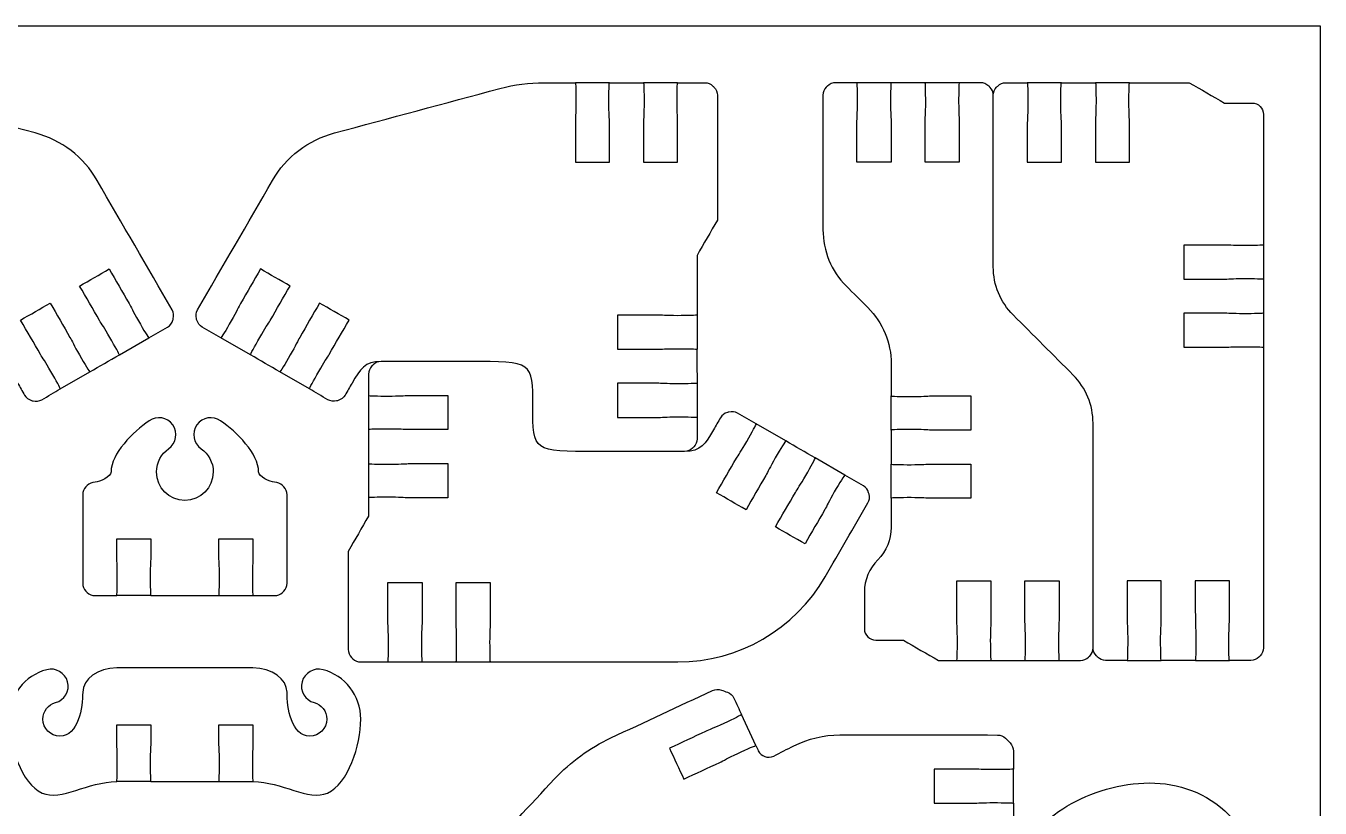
# Model space of a CAD drawing. Extents: x 0 to 410, y 0 to 300.
# Drawn here: x 86 to 200, y 231.5 to 300.4 of the extents above; entities that cross this region are included whole.
import ezdxf

# ---------------------------------------------------------------- set-up
doc = ezdxf.new("R2010")
doc.units = 0
doc.header["$MEASUREMENT"] = 0
doc.layers.add('DEFAULT', color=18, linetype='CONTINUOUS')

msp = doc.modelspace()

# ---------------------------------------------------------------- linework, layer by layer
at = {"layer": 'DEFAULT', "color": 18}
msp.add_lwpolyline([(200, 0.35), (0, 0.35), (0, 300.35), (200, 300.35)], close=True, dxfattribs=at)
at = {"layer": 'DEFAULT', "color": 1}
for points in [[(137.4, 295.35), (134.4, 295.35)], [(143.4, 295.35), (140.4, 295.35)], [(162.21, 295.35), (159.21, 295.35)], [(168.21, 295.35), (165.21, 295.35)], [(177.21, 295.35), (174.21, 295.35)], [(183.21, 295.35), (180.21, 295.35)], [(195, 281.06), (195, 278.06)], [(145.12, 274.89), (145.12, 271.89)], [(195, 275.06), (195, 272.06)], [(94.23, 271.39), (96.83, 272.89)], [(105.77, 271.39), (103.17, 272.89)], [(89.03, 268.39), (91.63, 269.89)], [(110.97, 268.39), (108.37, 269.89)], [(145.12, 268.88), (145.12, 265.88)], [(116.18, 267.81), (116.18, 264.81)], [(162.22, 264.77), (162.22, 267.77)], [(152.93, 263.81), (150.33, 265.31)], [(158.13, 260.81), (155.53, 262.31)], [(116.18, 261.81), (116.18, 258.81)], [(162.22, 258.77), (162.22, 261.77)], [(97, 250.19), (94, 250.19)], [(103, 250.19), (106, 250.19)], [(117.89, 244.35), (120.89, 244.35)], [(123.9, 244.35), (126.9, 244.35)], [(168, 244.48), (171, 244.48)], [(174, 244.48), (177, 244.48)], [(183, 244.48), (186, 244.48)], [(189.01, 244.48), (192.01, 244.48)], [(150.3, 236.99), (149.04, 239.72)], [(173, 231.92), (173, 234.92)], [(97, 233.82), (94, 233.82)], [(103, 233.82), (106, 233.82)]]:
    msp.add_lwpolyline(points, dxfattribs=at)
for points, knots in [([(82.71, 270.81), (84.14, 270.81), (84.56, 270.13), (85.27, 268.9), (85.48, 268.55), (85.68, 268.19), (85.88, 267.84), (86.02, 267.61), (86.23, 267.45), (86.49, 267.38), (86.54, 267.36), (86.59, 267.35), (86.63, 267.34), (86.89, 267.27), (87.17, 267.31), (87.4, 267.44), (87.94, 267.76), (88.49, 268.07), (89.03, 268.39), (89.04, 268.43), (88.68, 269.11), (88.2, 269.93), (87.72, 270.77), (87.45, 271.13), (87.29, 271.42), (86.7, 272.43), (86.12, 273.44), (85.53, 274.45), (86.4, 274.95), (87.27, 275.45), (88.14, 275.95), (88.72, 274.94), (89.3, 273.93), (89.88, 272.92), (90.05, 272.63), (90.23, 272.22), (90.72, 271.38), (91.19, 270.55), (91.6, 269.89), (91.63, 269.89), (92.5, 270.39), (93.37, 270.89), (94.23, 271.39), (94.24, 271.43), (93.87, 272.11), (93.4, 272.92), (92.92, 273.76), (92.65, 274.13), (92.48, 274.42), (91.9, 275.43), (91.32, 276.44), (90.73, 277.45), (91.6, 277.95), (92.47, 278.45), (93.33, 278.95), (93.92, 277.94), (94.5, 276.93), (95.09, 275.92), (95.25, 275.63), (95.43, 275.21), (95.91, 274.38), (96.39, 273.55), (96.79, 272.9), (96.83, 272.89), (97.38, 273.2), (97.93, 273.52), (98.48, 273.84), (98.7, 273.97), (98.87, 274.19), (98.94, 274.44), (98.95, 274.49), (98.97, 274.54), (98.98, 274.58), (99.05, 274.84), (99.01, 275.11), (98.88, 275.34), (96.68, 279.14), (94.48, 282.94), (92.29, 286.74), (91.09, 288.81), (89.13, 290.31), (86.83, 290.93), (81.96, 292.23), (77.1, 293.54), (72.24, 294.84), (70.97, 295.18), (69.67, 295.35), (68.36, 295.35), (67.44, 295.35), (66.52, 295.35), (65.6, 295.35), (65.57, 295.35), (65.55, 294.57), (65.55, 293.6), (65.55, 292.63), (65.6, 292.19), (65.6, 291.85), (65.6, 290.69), (65.6, 289.52), (65.6, 288.36), (64.6, 288.36), (63.6, 288.36), (62.6, 288.36), (62.6, 289.52), (62.6, 290.69), (62.6, 291.85), (62.6, 292.19), (62.65, 292.64), (62.65, 293.6), (62.65, 294.56), (62.63, 295.34), (62.6, 295.35), (61.6, 295.35), (60.6, 295.35), (59.6, 295.35), (59.57, 295.35), (59.55, 294.57), (59.55, 293.6), (59.55, 292.64), (59.6, 292.19), (59.6, 291.85), (59.6, 290.69), (59.6, 289.52), (59.6, 288.36), (58.6, 288.36), (57.6, 288.36), (56.6, 288.36), (56.6, 289.52), (56.6, 290.69), (56.6, 291.85), (56.6, 292.19), (56.64, 292.64), (56.64, 293.6), (56.64, 294.57), (56.63, 295.35), (56.6, 295.35), (55.8, 295.35), (55, 295.35), (54.2, 295.35), (53.93, 295.35), (53.68, 295.25), (53.49, 295.06), (53.46, 295.03), (53.42, 294.99), (53.38, 294.96), (53.2, 294.77), (53.09, 294.51), (53.09, 294.25), (53.09, 290.58), (53.09, 286.92), (53.09, 283.25), (53.69, 282.22), (54.29, 281.18), (54.88, 280.15), (54.88, 278.39), (54.88, 276.64), (54.88, 274.89), (54.88, 274.86), (55.67, 274.84), (56.63, 274.84), (57.6, 274.84), (58.05, 274.89), (58.39, 274.89), (59.55, 274.89), (60.72, 274.89), (61.89, 274.89), (61.89, 273.89), (61.88, 272.88), (61.88, 271.88), (60.72, 271.88), (59.55, 271.88), (58.38, 271.88), (58.05, 271.89), (57.6, 271.93), (56.63, 271.93), (55.67, 271.93), (54.89, 271.92), (54.89, 271.88), (54.89, 270.88), (54.89, 269.89), (54.88, 268.89), (54.88, 268.86), (55.67, 268.84), (56.64, 268.84), (57.6, 268.84), (58.05, 268.89), (58.38, 268.89), (59.55, 268.89), (60.72, 268.89), (61.88, 268.89), (61.88, 267.88), (61.88, 266.88), (61.88, 265.88), (60.72, 265.88), (59.55, 265.88), (58.38, 265.88), (58.05, 265.88), (57.6, 265.93), (56.64, 265.93), (55.67, 265.93), (54.89, 265.91), (54.88, 265.88), (54.88, 265.25), (54.88, 264.62), (54.88, 263.99), (54.88, 263.73), (54.99, 263.47), (55.18, 263.28), (55.21, 263.25), (55.25, 263.21), (55.28, 263.18), (55.47, 262.99), (55.72, 262.88), (55.99, 262.88), (58.57, 262.88), (61.15, 262.88), (63.73, 262.88)], [0, 0, 0, 0, 1, 1, 1, 4.455648, 4.455648, 4.455648, 5.455648, 5.455648, 5.455648, 5.880148, 5.880148, 5.880148, 6.880148, 6.880148, 6.880148, 12.243878, 12.243878, 12.243878, 13.243878, 13.243878, 13.243878, 14.243878, 14.243878, 14.243878, 24.167175, 24.167175, 24.167175, 32.683448, 32.683448, 32.683448, 42.596743, 42.596743, 42.596743, 43.596743, 43.596743, 43.596743, 44.596743, 44.596743, 44.596743, 53.104351, 53.104351, 53.104351, 54.104351, 54.104351, 54.104351, 55.104351, 55.104351, 55.104351, 65.031804, 65.031804, 65.031804, 73.535288, 73.535288, 73.535288, 83.450796, 83.450796, 83.450796, 84.450796, 84.450796, 84.450796, 85.450796, 85.450796, 85.450796, 90.831379, 90.831379, 90.831379, 91.831379, 91.831379, 91.831379, 92.24886, 92.24886, 92.24886, 93.24886, 93.24886, 93.24886, 130.574882, 130.574882, 130.574882, 131.574882, 131.574882, 131.574882, 174.379508, 174.379508, 174.379508, 175.379508, 175.379508, 175.379508, 183.191508, 183.191508, 183.191508, 184.191508, 184.191508, 184.191508, 185.191508, 185.191508, 185.191508, 195.102513, 195.102513, 195.102513, 203.612513, 203.612513, 203.612513, 213.533513, 213.533513, 213.533513, 214.533513, 214.533513, 214.533513, 215.533513, 215.533513, 215.533513, 224.043513, 224.043513, 224.043513, 225.043513, 225.043513, 225.043513, 226.043513, 226.043513, 226.043513, 235.964518, 235.964518, 235.964518, 244.484518, 244.484518, 244.484518, 254.405518, 254.405518, 254.405518, 255.405518, 255.405518, 255.405518, 256.405518, 256.405518, 256.405518, 263.201518, 263.201518, 263.201518, 264.201518, 264.201518, 264.201518, 264.624368, 264.624368, 264.624368, 265.624368, 265.624368, 265.624368, 296.800368, 296.800368, 296.800368, 306.961391, 306.961391, 306.961391, 321.871391, 321.871391, 321.871391, 322.871391, 322.871391, 322.871391, 323.871391, 323.871391, 323.871391, 333.791391, 333.791391, 333.791391, 342.300397, 342.300397, 342.300397, 352.220397, 352.220397, 352.220397, 353.220397, 353.220397, 353.220397, 354.220397, 354.220397, 354.220397, 362.720403, 362.720403, 362.720403, 363.720403, 363.720403, 363.720403, 364.720403, 364.720403, 364.720403, 374.640403, 374.640403, 374.640403, 383.151403, 383.151403, 383.151403, 393.071403, 393.071403, 393.071403, 394.071403, 394.071403, 394.071403, 395.071403, 395.071403, 395.071403, 400.436403, 400.436403, 400.436403, 401.436403, 401.436403, 401.436403, 401.859253, 401.859253, 401.859253, 402.859253, 402.859253, 402.859253, 424.808253, 424.808253, 424.808253, 424.808253]), ([(117.29, 270.81), (115.86, 270.81), (115.44, 270.13), (114.73, 268.9), (114.52, 268.55), (114.32, 268.19), (114.12, 267.84), (113.98, 267.61), (113.77, 267.45), (113.51, 267.38), (113.46, 267.36), (113.41, 267.35), (113.36, 267.34), (113.11, 267.27), (112.83, 267.31), (112.6, 267.44), (112.06, 267.76), (111.51, 268.07), (110.97, 268.39), (110.96, 268.43), (111.32, 269.11), (111.8, 269.93), (112.28, 270.77), (112.55, 271.13), (112.71, 271.42), (113.3, 272.43), (113.88, 273.44), (114.47, 274.45), (113.6, 274.95), (112.73, 275.45), (111.86, 275.95), (111.28, 274.94), (110.7, 273.93), (110.12, 272.92), (109.95, 272.63), (109.77, 272.22), (109.28, 271.38), (108.81, 270.55), (108.4, 269.89), (108.37, 269.89), (107.5, 270.39), (106.63, 270.89), (105.77, 271.39), (105.76, 271.43), (106.13, 272.11), (106.6, 272.92), (107.08, 273.76), (107.35, 274.13), (107.52, 274.42), (108.1, 275.43), (108.68, 276.44), (109.27, 277.45), (108.4, 277.95), (107.53, 278.45), (106.67, 278.95), (106.08, 277.94), (105.5, 276.93), (104.91, 275.92), (104.75, 275.63), (104.57, 275.21), (104.09, 274.38), (103.61, 273.55), (103.21, 272.9), (103.17, 272.89), (102.62, 273.2), (102.07, 273.52), (101.52, 273.84), (101.3, 273.97), (101.13, 274.19), (101.06, 274.44), (101.05, 274.49), (101.03, 274.54), (101.02, 274.58), (100.95, 274.84), (100.99, 275.11), (101.12, 275.34), (103.32, 279.14), (105.52, 282.94), (107.71, 286.74), (108.91, 288.81), (110.87, 290.31), (113.17, 290.93), (118.04, 292.23), (122.9, 293.54), (127.76, 294.84), (129.03, 295.18), (130.33, 295.35), (131.64, 295.35), (132.56, 295.35), (133.48, 295.35), (134.4, 295.35), (134.43, 295.35), (134.45, 294.57), (134.45, 293.6), (134.45, 292.63), (134.4, 292.19), (134.4, 291.85), (134.4, 290.69), (134.4, 289.52), (134.4, 288.36), (135.4, 288.36), (136.4, 288.36), (137.4, 288.36), (137.4, 289.52), (137.4, 290.69), (137.4, 291.85), (137.4, 292.19), (137.35, 292.64), (137.35, 293.6), (137.35, 294.56), (137.37, 295.34), (137.4, 295.35), (138.4, 295.35), (139.4, 295.35), (140.4, 295.35), (140.43, 295.35), (140.45, 294.57), (140.45, 293.6), (140.45, 292.64), (140.4, 292.19), (140.4, 291.85), (140.4, 290.69), (140.4, 289.52), (140.4, 288.36), (141.4, 288.36), (142.4, 288.36), (143.41, 288.36), (143.41, 289.52), (143.41, 290.69), (143.41, 291.85), (143.4, 292.19), (143.36, 292.64), (143.36, 293.6), (143.36, 294.57), (143.37, 295.35), (143.41, 295.35), (144.2, 295.35), (145, 295.35), (145.8, 295.35), (146.07, 295.35), (146.32, 295.25), (146.51, 295.06), (146.54, 295.03), (146.58, 294.99), (146.61, 294.96), (146.8, 294.77), (146.91, 294.51), (146.91, 294.25), (146.91, 290.58), (146.91, 286.92), (146.91, 283.25), (146.31, 282.22), (145.71, 281.18), (145.12, 280.15), (145.12, 278.39), (145.12, 276.64), (145.12, 274.89), (145.12, 274.86), (144.33, 274.84), (143.37, 274.84), (142.4, 274.84), (141.95, 274.89), (141.61, 274.89), (140.45, 274.89), (139.28, 274.89), (138.11, 274.89), (138.11, 273.89), (138.12, 272.88), (138.12, 271.88), (139.28, 271.88), (140.45, 271.88), (141.62, 271.88), (141.95, 271.89), (142.4, 271.93), (143.37, 271.93), (144.33, 271.93), (145.11, 271.92), (145.11, 271.88), (145.11, 270.88), (145.11, 269.89), (145.12, 268.89), (145.12, 268.86), (144.33, 268.84), (143.36, 268.84), (142.4, 268.84), (141.95, 268.89), (141.62, 268.89), (140.45, 268.89), (139.28, 268.89), (138.12, 268.89), (138.12, 267.88), (138.12, 266.88), (138.12, 265.88), (139.28, 265.88), (140.45, 265.88), (141.62, 265.88), (141.95, 265.88), (142.4, 265.93), (143.36, 265.93), (144.33, 265.93), (145.11, 265.91), (145.12, 265.88), (145.12, 265.25), (145.12, 264.62), (145.12, 263.99), (145.12, 263.73), (145.01, 263.47), (144.82, 263.28), (144.79, 263.25), (144.75, 263.21), (144.72, 263.18), (144.53, 262.99), (144.28, 262.88), (144.01, 262.88), (141.43, 262.88), (138.85, 262.88), (136.27, 262.88)], [0, 0, 0, 0, 1, 1, 1, 4.455648, 4.455648, 4.455648, 5.455648, 5.455648, 5.455648, 5.880148, 5.880148, 5.880148, 6.880148, 6.880148, 6.880148, 12.243878, 12.243878, 12.243878, 13.243878, 13.243878, 13.243878, 14.243878, 14.243878, 14.243878, 24.166674, 24.166674, 24.166674, 32.682947, 32.682947, 32.682947, 42.596242, 42.596242, 42.596242, 43.596242, 43.596242, 43.596242, 44.596242, 44.596242, 44.596242, 53.10385, 53.10385, 53.10385, 54.10385, 54.10385, 54.10385, 55.10385, 55.10385, 55.10385, 65.031303, 65.031303, 65.031303, 73.534787, 73.534787, 73.534787, 83.450296, 83.450296, 83.450296, 84.450296, 84.450296, 84.450296, 85.450296, 85.450296, 85.450296, 90.830879, 90.830879, 90.830879, 91.830879, 91.830879, 91.830879, 92.248359, 92.248359, 92.248359, 93.248359, 93.248359, 93.248359, 130.574381, 130.574381, 130.574381, 131.574381, 131.574381, 131.574381, 174.379007, 174.379007, 174.379007, 175.379007, 175.379007, 175.379007, 183.191007, 183.191007, 183.191007, 184.191007, 184.191007, 184.191007, 185.191007, 185.191007, 185.191007, 195.102013, 195.102013, 195.102013, 203.612013, 203.612013, 203.612013, 213.533013, 213.533013, 213.533013, 214.533013, 214.533013, 214.533013, 215.533013, 215.533013, 215.533013, 224.043013, 224.043013, 224.043013, 225.043013, 225.043013, 225.043013, 226.043013, 226.043013, 226.043013, 235.964018, 235.964018, 235.964018, 244.484018, 244.484018, 244.484018, 254.405018, 254.405018, 254.405018, 255.405018, 255.405018, 255.405018, 256.405018, 256.405018, 256.405018, 263.200018, 263.200018, 263.200018, 264.200018, 264.200018, 264.200018, 264.622868, 264.622868, 264.622868, 265.622868, 265.622868, 265.622868, 296.798868, 296.798868, 296.798868, 306.960391, 306.960391, 306.960391, 321.870391, 321.870391, 321.870391, 322.870391, 322.870391, 322.870391, 323.870391, 323.870391, 323.870391, 333.789391, 333.789391, 333.789391, 342.298396, 342.298396, 342.298396, 352.219396, 352.219396, 352.219396, 353.219396, 353.219396, 353.219396, 354.219396, 354.219396, 354.219396, 362.719402, 362.719402, 362.719402, 363.719402, 363.719402, 363.719402, 364.719402, 364.719402, 364.719402, 374.640402, 374.640402, 374.640402, 383.151402, 383.151402, 383.151402, 393.072402, 393.072402, 393.072402, 394.072402, 394.072402, 394.072402, 395.072402, 395.072402, 395.072402, 400.437402, 400.437402, 400.437402, 401.437402, 401.437402, 401.437402, 401.860252, 401.860252, 401.860252, 402.860252, 402.860252, 402.860252, 424.809252, 424.809252, 424.809252, 424.809252]), ([(161.04, 253.35), (161.8, 254.1), (162.22, 255.13), (162.22, 256.2), (162.22, 257.05), (162.22, 257.91), (162.22, 258.77), (162.22, 258.8), (163.01, 258.81), (163.97, 258.82), (164.94, 258.81), (165.38, 258.77), (165.72, 258.77), (166.89, 258.77), (168.05, 258.77), (169.22, 258.77), (169.22, 259.77), (169.22, 260.77), (169.22, 261.77), (168.05, 261.77), (166.89, 261.77), (165.72, 261.77), (165.39, 261.77), (164.94, 261.72), (163.97, 261.72), (163.01, 261.72), (162.23, 261.74), (162.22, 261.77), (162.22, 262.77), (162.22, 263.77), (162.22, 264.77), (162.22, 264.8), (163, 264.82), (163.97, 264.82), (164.94, 264.82), (165.39, 264.77), (165.72, 264.77), (166.89, 264.77), (168.06, 264.77), (169.22, 264.77), (169.22, 265.77), (169.22, 266.77), (169.22, 267.77), (168.05, 267.77), (166.89, 267.77), (165.72, 267.77), (165.38, 267.77), (164.94, 267.72), (163.97, 267.72), (163.01, 267.72), (162.22, 267.74), (162.22, 267.77), (162.22, 268.72), (162.22, 269.66), (162.22, 270.6), (162.22, 272.46), (161.48, 274.24), (160.17, 275.55), (159.53, 276.19), (158.89, 276.82), (158.26, 277.46), (156.94, 278.77), (156.21, 280.55), (156.21, 282.41), (156.21, 286.36), (156.21, 290.31), (156.21, 294.26), (156.21, 294.52), (156.31, 294.77), (156.5, 294.95), (156.53, 294.99), (156.57, 295.02), (156.6, 295.05), (156.8, 295.24), (157.06, 295.35), (157.34, 295.35), (157.96, 295.35), (158.58, 295.35), (159.2, 295.35), (159.23, 295.35), (159.25, 294.57), (159.25, 293.6), (159.25, 292.63), (159.2, 292.19), (159.2, 291.85), (159.2, 290.69), (159.2, 289.52), (159.2, 288.36), (160.21, 288.35), (161.21, 288.35), (162.21, 288.35), (162.21, 289.52), (162.21, 290.68), (162.21, 291.85), (162.21, 292.19), (162.16, 292.63), (162.16, 293.6), (162.16, 294.56), (162.18, 295.34), (162.21, 295.35), (163.21, 295.35), (164.21, 295.35), (165.21, 295.35), (165.23, 295.35), (165.26, 294.57), (165.26, 293.6), (165.26, 292.63), (165.2, 292.19), (165.21, 291.85), (165.21, 290.68), (165.21, 289.52), (165.21, 288.35), (166.21, 288.35), (167.21, 288.35), (168.21, 288.36), (168.21, 289.52), (168.21, 290.69), (168.21, 291.85), (168.21, 292.19), (168.16, 292.63), (168.16, 293.6), (168.16, 294.56), (168.18, 295.34), (168.21, 295.35), (168.83, 295.35), (169.45, 295.35), (170.08, 295.35), (170.35, 295.35), (170.61, 295.24), (170.81, 295.05), (170.85, 295.02), (170.88, 294.99), (170.92, 294.95), (171.11, 294.76), (171.21, 294.51), (171.21, 294.24), (171.21, 289.21), (171.21, 284.17), (171.21, 279.14), (171.21, 277.55), (171.84, 276.02), (172.97, 274.9), (174.73, 273.14), (176.49, 271.37), (178.25, 269.61), (179.37, 268.49), (180, 266.96), (180, 265.37), (180, 258.77), (180, 252.18), (180, 245.58), (180, 245.31), (179.9, 245.06), (179.71, 244.87), (179.68, 244.84), (179.64, 244.8), (179.61, 244.77), (179.42, 244.58), (179.16, 244.48), (178.9, 244.48), (178.27, 244.48), (177.64, 244.48), (177, 244.48), (176.98, 244.48), (176.96, 245.26), (176.96, 246.23), (176.96, 247.2), (177, 247.64), (177, 247.98), (177, 249.15), (177, 250.31), (177, 251.48), (176, 251.48), (175, 251.48), (174, 251.48), (174, 250.31), (174, 249.14), (174, 247.98), (174, 247.64), (174.05, 247.19), (174.05, 246.23), (174.05, 245.27), (174.03, 244.49), (174, 244.48), (173, 244.48), (172, 244.48), (171, 244.48), (170.98, 244.48), (170.95, 245.26), (170.95, 246.23), (170.95, 247.2), (171, 247.64), (171, 247.98), (171, 249.14), (171, 250.31), (171, 251.48), (170, 251.48), (169, 251.48), (168, 251.48), (168, 250.31), (168, 249.15), (168, 247.98), (168, 247.64), (168.05, 247.2), (168.05, 246.23), (168.05, 245.26), (168.03, 244.49), (168, 244.48), (167.46, 244.48), (166.93, 244.48), (166.39, 244.48), (165.36, 245.07), (164.32, 245.67), (163.29, 246.27), (162.48, 246.27), (161.67, 246.27), (160.86, 246.27), (160.31, 246.27), (159.86, 246.72), (159.86, 247.27), (159.86, 248.35), (159.86, 249.42), (159.86, 250.5), (159.86, 251.57), (160.29, 252.59), (161.04, 253.35)], [1, 1, 1, 1, 2, 2, 2, 9.286, 9.286, 9.286, 10.286, 10.286, 10.286, 11.286, 11.286, 11.286, 21.206, 21.206, 21.206, 29.716006, 29.716006, 29.716006, 39.646006, 39.646006, 39.646006, 40.646006, 40.646006, 40.646006, 41.646006, 41.646006, 41.646006, 50.156006, 50.156006, 50.156006, 51.156006, 51.156006, 51.156006, 52.156006, 52.156006, 52.156006, 62.076011, 62.076011, 62.076011, 70.586017, 70.586017, 70.586017, 80.506017, 80.506017, 80.506017, 81.506017, 81.506017, 81.506017, 82.506017, 82.506017, 82.506017, 90.517017, 90.517017, 90.517017, 91.517017, 91.517017, 91.517017, 99.176397, 99.176397, 99.176397, 100.176397, 100.176397, 100.176397, 133.771397, 133.771397, 133.771397, 134.771397, 134.771397, 134.771397, 135.18865, 135.18865, 135.18865, 136.18865, 136.18865, 136.18865, 141.48165, 141.48165, 141.48165, 142.48165, 142.48165, 142.48165, 143.48165, 143.48165, 143.48165, 153.39165, 153.39165, 153.39165, 161.911656, 161.911656, 161.911656, 171.831661, 171.831661, 171.831661, 172.831661, 172.831661, 172.831661, 173.831661, 173.831661, 173.831661, 182.341667, 182.341667, 182.341667, 183.341667, 183.341667, 183.341667, 184.341667, 184.341667, 184.341667, 194.261667, 194.261667, 194.261667, 202.771673, 202.771673, 202.771673, 212.681673, 212.681673, 212.681673, 213.681673, 213.681673, 213.681673, 214.681673, 214.681673, 214.681673, 219.974673, 219.974673, 219.974673, 220.974673, 220.974673, 220.974673, 221.391926, 221.391926, 221.391926, 222.391926, 222.391926, 222.391926, 265.201926, 265.201926, 265.201926, 266.201926, 266.201926, 266.201926, 287.379775, 287.379775, 287.379775, 288.379775, 288.379775, 288.379775, 344.485775, 344.485775, 344.485775, 345.485775, 345.485775, 345.485775, 345.895897, 345.895897, 345.895897, 346.895897, 346.895897, 346.895897, 352.265906, 352.265906, 352.265906, 353.265906, 353.265906, 353.265906, 354.265906, 354.265906, 354.265906, 364.185906, 364.185906, 364.185906, 372.695906, 372.695906, 372.695906, 382.625906, 382.625906, 382.625906, 383.625906, 383.625906, 383.625906, 384.625906, 384.625906, 384.625906, 393.125912, 393.125912, 393.125912, 394.125912, 394.125912, 394.125912, 395.125912, 395.125912, 395.125912, 405.055912, 405.055912, 405.055912, 413.565918, 413.565918, 413.565918, 423.475918, 423.475918, 423.475918, 424.475918, 424.475918, 424.475918, 425.475918, 425.475918, 425.475918, 430.045929, 430.045929, 430.045929, 440.206953, 440.206953, 440.206953, 447.076953, 447.076953, 447.076953, 448.076953, 448.076953, 448.076953, 457.222953, 457.222953, 457.222953, 458.222953, 458.222953, 458.222953, 458.222953]), ([(171.21, 294.25), (171.21, 294.51), (171.31, 294.77), (171.5, 294.96), (171.54, 294.99), (171.57, 295.03), (171.61, 295.06), (171.79, 295.25), (172.05, 295.35), (172.32, 295.35), (172.95, 295.35), (173.58, 295.35), (174.21, 295.35), (174.24, 295.35), (174.26, 294.57), (174.26, 293.6), (174.26, 292.63), (174.21, 292.19), (174.21, 291.85), (174.21, 290.68), (174.21, 289.52), (174.21, 288.35), (175.21, 288.35), (176.21, 288.35), (177.21, 288.35), (177.21, 289.52), (177.21, 290.69), (177.21, 291.85), (177.21, 292.19), (177.16, 292.64), (177.16, 293.6), (177.16, 294.56), (177.18, 295.34), (177.21, 295.35), (178.21, 295.35), (179.21, 295.35), (180.21, 295.35), (180.24, 295.35), (180.26, 294.57), (180.26, 293.6), (180.26, 292.63), (180.21, 292.19), (180.21, 291.85), (180.21, 290.69), (180.21, 289.52), (180.21, 288.35), (181.21, 288.35), (182.21, 288.35), (183.21, 288.36), (183.21, 289.52), (183.21, 290.69), (183.21, 291.85), (183.21, 292.19), (183.16, 292.63), (183.16, 293.6), (183.16, 294.57), (183.19, 295.34), (183.21, 295.35), (184.96, 295.35), (186.72, 295.35), (188.47, 295.35), (189.5, 294.76), (190.54, 294.16), (191.57, 293.56), (192.38, 293.56), (193.19, 293.56), (194, 293.56), (194.55, 293.56), (195, 293.11), (195, 292.56), (195, 288.73), (195, 284.9), (195, 281.06), (195, 281.03), (194.22, 281.02), (193.25, 281.01), (192.28, 281.02), (191.84, 281.06), (191.5, 281.06), (190.34, 281.06), (189.17, 281.06), (188, 281.06), (188, 280.06), (188, 279.06), (188, 278.06), (189.17, 278.06), (190.34, 278.06), (191.5, 278.06), (191.84, 278.06), (192.29, 278.11), (193.25, 278.11), (194.21, 278.11), (195, 278.09), (195, 278.06), (195, 277.06), (195, 276.06), (195, 275.06), (195, 275.03), (194.22, 275.01), (193.25, 275.01), (192.28, 275.01), (191.84, 275.06), (191.5, 275.06), (190.33, 275.06), (189.17, 275.06), (188, 275.06), (188, 274.06), (188, 273.06), (188, 272.06), (189.17, 272.06), (190.34, 272.06), (191.5, 272.06), (191.84, 272.06), (192.29, 272.11), (193.25, 272.11), (194.22, 272.11), (194.99, 272.09), (195.01, 272.06), (195.01, 263.23), (195.01, 254.41), (195.01, 245.59), (195.01, 245.32), (194.9, 245.07), (194.71, 244.88), (194.68, 244.84), (194.64, 244.81), (194.61, 244.77), (194.42, 244.59), (194.17, 244.48), (193.9, 244.48), (193.27, 244.48), (192.64, 244.48), (192.01, 244.48), (191.98, 244.48), (191.96, 245.26), (191.96, 246.23), (191.96, 247.2), (192.01, 247.64), (192.01, 247.98), (192.01, 249.15), (192.01, 250.31), (192.01, 251.48), (191.01, 251.48), (190, 251.48), (189, 251.48), (189, 250.31), (189.01, 249.15), (189.01, 247.98), (189.01, 247.64), (189.06, 247.2), (189.06, 246.23), (189.06, 245.27), (189.03, 244.49), (189.01, 244.48), (188.01, 244.48), (187, 244.48), (186, 244.48), (185.98, 244.48), (185.95, 245.26), (185.95, 246.23), (185.95, 247.2), (186.01, 247.64), (186, 247.98), (186, 249.15), (186, 250.31), (186, 251.48), (185, 251.48), (184, 251.48), (183, 251.48), (183, 250.31), (183, 249.15), (183, 247.98), (183.01, 247.64), (183.05, 247.2), (183.05, 246.23), (183.05, 245.27), (183.03, 244.49), (183, 244.48), (182.37, 244.48), (181.74, 244.48), (181.11, 244.48), (180.84, 244.48), (180.59, 244.59), (180.4, 244.77), (180.37, 244.81), (180.33, 244.84), (180.3, 244.88), (180.11, 245.07), (180, 245.32), (180, 245.59)], [0, 0, 0, 0, 1, 1, 1, 1.421436, 1.421436, 1.421436, 2.421436, 2.421436, 2.421436, 7.784442, 7.784442, 7.784442, 8.784442, 8.784442, 8.784442, 9.784442, 9.784442, 9.784442, 19.704442, 19.704442, 19.704442, 28.214442, 28.214442, 28.214442, 38.144442, 38.144442, 38.144442, 39.144442, 39.144442, 39.144442, 40.144442, 40.144442, 40.144442, 48.644447, 48.644447, 48.644447, 49.644447, 49.644447, 49.644447, 50.644447, 50.644447, 50.644447, 60.574447, 60.574447, 60.574447, 69.084453, 69.084453, 69.084453, 78.994453, 78.994453, 78.994453, 79.994453, 79.994453, 79.994453, 80.994453, 80.994453, 80.994453, 95.904457, 95.904457, 95.904457, 106.06548, 106.06548, 106.06548, 112.94048, 112.94048, 112.94048, 113.94048, 113.94048, 113.94048, 146.53648, 146.53648, 146.53648, 147.53648, 147.53648, 147.53648, 148.53648, 148.53648, 148.53648, 158.45648, 158.45648, 158.45648, 166.966486, 166.966486, 166.966486, 176.896486, 176.896486, 176.896486, 177.896486, 177.896486, 177.896486, 178.896486, 178.896486, 178.896486, 187.406486, 187.406486, 187.406486, 188.406486, 188.406486, 188.406486, 189.406486, 189.406486, 189.406486, 199.326491, 199.326491, 199.326491, 207.836497, 207.836497, 207.836497, 217.756497, 217.756497, 217.756497, 218.756497, 218.756497, 218.756497, 219.776497, 219.776497, 219.776497, 294.812497, 294.812497, 294.812497, 295.812497, 295.812497, 295.812497, 296.236055, 296.236055, 296.236055, 297.236055, 297.236055, 297.236055, 302.602055, 302.602055, 302.602055, 303.602055, 303.602055, 303.602055, 304.602055, 304.602055, 304.602055, 314.512055, 314.512055, 314.512055, 323.032061, 323.032061, 323.032061, 332.952066, 332.952066, 332.952066, 333.952066, 333.952066, 333.952066, 334.952066, 334.952066, 334.952066, 343.462071, 343.462071, 343.462071, 344.462071, 344.462071, 344.462071, 345.462071, 345.462071, 345.462071, 355.382071, 355.382071, 355.382071, 363.892077, 363.892077, 363.892077, 373.802077, 373.802077, 373.802077, 374.802077, 374.802077, 374.802077, 375.802077, 375.802077, 375.802077, 381.168077, 381.168077, 381.168077, 382.168077, 382.168077, 382.168077, 382.591635, 382.591635, 382.591635, 383.591635, 383.591635, 383.591635, 383.591635]), ([(136.27, 262.88), (130.65, 262.88), (130.65, 262.88), (130.65, 266.85), (130.65, 270.81), (130.65, 270.81), (125.03, 270.81), (122.45, 270.81), (119.87, 270.81), (117.29, 270.81), (117.02, 270.81), (116.77, 270.7), (116.58, 270.52), (116.54, 270.48), (116.51, 270.45), (116.47, 270.41), (116.29, 270.22), (116.18, 269.97), (116.18, 269.7), (116.18, 269.07), (116.18, 268.44), (116.18, 267.81), (116.19, 267.78), (116.97, 267.76), (117.93, 267.76), (118.9, 267.76), (119.34, 267.81), (119.68, 267.81), (120.85, 267.81), (122.01, 267.81), (123.18, 267.81), (123.18, 266.81), (123.18, 265.81), (123.18, 264.81), (122.01, 264.81), (120.85, 264.81), (119.68, 264.81), (119.34, 264.81), (118.9, 264.86), (117.93, 264.86), (116.96, 264.86), (116.18, 264.84), (116.18, 264.81), (116.18, 263.81), (116.18, 262.81), (116.18, 261.81), (116.19, 261.78), (116.97, 261.76), (117.93, 261.76), (118.9, 261.76), (119.34, 261.81), (119.68, 261.81), (120.85, 261.81), (122.01, 261.81), (123.18, 261.81), (123.18, 260.81), (123.18, 259.81), (123.18, 258.81), (122.02, 258.81), (120.85, 258.81), (119.68, 258.81), (119.35, 258.8), (118.9, 258.86), (117.93, 258.86), (116.96, 258.86), (116.18, 258.83), (116.18, 258.81), (116.18, 258.27), (116.18, 257.73), (116.18, 257.2), (115.58, 256.16), (114.99, 255.13), (114.39, 254.09), (114.39, 251.21), (114.39, 248.33), (114.39, 245.46), (114.39, 245.19), (114.49, 244.94), (114.68, 244.75), (114.72, 244.71), (114.75, 244.68), (114.79, 244.64), (114.97, 244.46), (115.23, 244.35), (115.49, 244.35), (116.29, 244.35), (117.09, 244.35), (117.89, 244.35), (117.92, 244.36), (117.94, 245.14), (117.94, 246.1), (117.94, 247.07), (117.89, 247.52), (117.89, 247.85), (117.89, 249.02), (117.89, 250.18), (117.89, 251.35), (118.89, 251.35), (119.89, 251.35), (120.9, 251.35), (120.9, 250.18), (120.89, 249.02), (120.89, 247.85), (120.9, 247.52), (120.84, 247.07), (120.84, 246.1), (120.84, 245.13), (120.87, 244.35), (120.89, 244.35), (121.89, 244.35), (122.89, 244.35), (123.9, 244.35), (123.93, 244.36), (123.94, 245.14), (123.94, 246.1), (123.94, 247.07), (123.9, 247.52), (123.89, 247.85), (123.89, 249.02), (123.89, 250.18), (123.89, 251.35), (124.89, 251.35), (125.89, 251.35), (126.89, 251.35), (126.89, 250.18), (126.9, 249.02), (126.9, 247.85), (126.9, 247.52), (126.85, 247.07), (126.85, 246.1), (126.85, 245.14), (126.87, 244.35), (126.9, 244.35), (132.41, 244.35), (137.92, 244.35), (143.43, 244.35), (148.78, 244.35), (153.73, 247.21), (156.41, 251.85), (157.67, 254.01), (158.92, 256.18), (160.17, 258.35), (160.31, 258.58), (160.34, 258.85), (160.27, 259.11), (160.26, 259.16), (160.25, 259.2), (160.23, 259.25), (160.17, 259.51), (160, 259.72), (159.77, 259.86), (159.22, 260.17), (158.68, 260.49), (158.13, 260.81), (158.09, 260.8), (157.69, 260.14), (157.21, 259.32), (156.73, 258.48), (156.55, 258.07), (156.38, 257.77), (155.8, 256.77), (155.21, 255.76), (154.63, 254.75), (153.76, 255.25), (152.9, 255.74), (152.03, 256.24), (152.61, 257.25), (153.2, 258.27), (153.78, 259.28), (153.95, 259.57), (154.21, 259.93), (154.7, 260.77), (155.17, 261.59), (155.54, 262.27), (155.53, 262.31), (154.66, 262.81), (153.8, 263.31), (152.93, 263.81), (152.89, 263.8), (152.49, 263.14), (152.01, 262.32), (151.53, 261.48), (151.35, 261.07), (151.18, 260.78), (150.6, 259.77), (150.01, 258.76), (149.43, 257.75), (148.56, 258.25), (147.7, 258.75), (146.83, 259.25), (147.41, 260.26), (148, 261.27), (148.58, 262.28), (148.75, 262.56), (149.01, 262.93), (149.5, 263.77), (149.97, 264.59), (150.34, 265.27), (150.33, 265.31), (149.78, 265.62), (149.24, 265.94), (148.69, 266.25), (148.46, 266.39), (148.19, 266.42), (147.93, 266.35), (147.88, 266.34), (147.83, 266.33), (147.79, 266.32), (147.53, 266.25), (147.31, 266.08), (147.18, 265.85), (146.97, 265.5), (146.77, 265.15), (146.57, 264.79), (145.86, 263.56), (145.44, 262.88), (144.01, 262.88)], [0, 0, 0, 0, 1, 1, 1, 2, 2, 2, 23.949, 23.949, 23.949, 24.949, 24.949, 24.949, 25.366901, 25.366901, 25.366901, 26.366901, 26.366901, 26.366901, 31.725901, 31.725901, 31.725901, 32.725901, 32.725901, 32.725901, 33.725901, 33.725901, 33.725901, 43.645901, 43.645901, 43.645901, 52.156901, 52.156901, 52.156901, 62.076901, 62.076901, 62.076901, 63.076901, 63.076901, 63.076901, 64.076901, 64.076901, 64.076901, 72.576907, 72.576907, 72.576907, 73.576907, 73.576907, 73.576907, 74.576907, 74.576907, 74.576907, 84.496907, 84.496907, 84.496907, 93.006912, 93.006912, 93.006912, 102.926912, 102.926912, 102.926912, 103.926912, 103.926912, 103.926912, 104.926912, 104.926912, 104.926912, 109.495912, 109.495912, 109.495912, 119.657802, 119.657802, 119.657802, 144.133802, 144.133802, 144.133802, 145.133802, 145.133802, 145.133802, 145.558066, 145.558066, 145.558066, 146.558066, 146.558066, 146.558066, 153.355066, 153.355066, 153.355066, 154.355066, 154.355066, 154.355066, 155.355066, 155.355066, 155.355066, 165.275066, 165.275066, 165.275066, 173.795066, 173.795066, 173.795066, 183.715071, 183.715071, 183.715071, 184.715071, 184.715071, 184.715071, 185.715071, 185.715071, 185.715071, 194.225071, 194.225071, 194.225071, 195.225071, 195.225071, 195.225071, 196.225071, 196.225071, 196.225071, 206.145071, 206.145071, 206.145071, 214.655071, 214.655071, 214.655071, 224.565076, 224.565076, 224.565076, 225.565076, 225.565076, 225.565076, 226.565076, 226.565076, 226.565076, 273.426076, 273.426076, 273.426076, 274.426076, 274.426076, 274.426076, 295.72176, 295.72176, 295.72176, 296.72176, 296.72176, 296.72176, 297.14626, 297.14626, 297.14626, 298.14626, 298.14626, 298.14626, 303.523294, 303.523294, 303.523294, 304.523294, 304.523294, 304.523294, 305.523294, 305.523294, 305.523294, 315.438802, 315.438802, 315.438802, 323.94142, 323.94142, 323.94142, 333.868373, 333.868373, 333.868373, 334.868373, 334.868373, 334.868373, 335.868373, 335.868373, 335.868373, 344.375981, 344.375981, 344.375981, 345.375981, 345.375981, 345.375981, 346.375981, 346.375981, 346.375981, 356.289276, 356.289276, 356.289276, 364.805549, 364.805549, 364.805549, 374.728846, 374.728846, 374.728846, 375.728846, 375.728846, 375.728846, 376.728846, 376.728846, 376.728846, 382.091711, 382.091711, 382.091711, 383.091711, 383.091711, 383.091711, 383.515952, 383.515952, 383.515952, 384.515952, 384.515952, 384.515952, 387.97037, 387.97037, 387.97037, 388.97037, 388.97037, 388.97037, 388.97037]), ([(109, 259.08), (109, 256.48), (109, 253.89), (109, 251.29), (109, 251.03), (108.89, 250.77), (108.71, 250.58), (108.67, 250.55), (108.64, 250.51), (108.6, 250.48), (108.41, 250.29), (108.16, 250.19), (107.9, 250.19), (107.26, 250.19), (106.63, 250.19), (106, 250.19), (105.97, 250.19), (105.95, 250.97), (105.95, 251.93), (105.95, 252.9), (106, 253.35), (106, 253.68), (106, 254.18), (106, 254.68), (106, 255.18), (105, 255.18), (104, 255.18), (103, 255.18), (103, 254.68), (103, 254.18), (103, 253.68), (103, 253.35), (103.05, 252.9), (103.05, 251.93), (103.05, 250.97), (103.03, 250.19), (103, 250.19), (101, 250.19), (99, 250.19), (97, 250.19), (96.97, 250.19), (96.95, 250.97), (96.95, 251.93), (96.95, 252.9), (97, 253.35), (97, 253.68), (97, 254.18), (97, 254.68), (97, 255.18), (96, 255.18), (95, 255.18), (94, 255.18), (94, 254.68), (94, 254.18), (94, 253.68), (94, 253.35), (94.05, 252.9), (94.05, 251.93), (94.05, 250.97), (94.03, 250.19), (94, 250.19), (93.37, 250.19), (92.74, 250.19), (92.1, 250.19), (91.84, 250.19), (91.59, 250.29), (91.4, 250.48), (91.36, 250.51), (91.33, 250.55), (91.29, 250.58), (91.11, 250.77), (91, 251.03), (91, 251.29), (91, 253.89), (91, 256.48), (91, 259.08), (91, 259.34), (91.11, 259.6), (91.29, 259.78), (91.33, 259.82), (91.36, 259.85), (91.4, 259.89), (91.59, 260.08), (91.84, 260.18), (92.1, 260.18), (92.51, 260.18), (93.5, 260.67), (93.5, 261.08), (93.5, 262.71), (95.43, 264.59), (96.85, 265.58), (97.53, 266.06), (98.46, 265.9), (98.93, 265.22), (99.41, 264.54), (99.25, 263.61), (98.57, 263.13), (97.93, 262.68), (97.5, 261.93), (97.5, 261.08), (97.5, 259.7), (98.62, 258.58), (100, 258.58), (101.38, 258.58), (102.5, 259.7), (102.5, 261.08), (102.5, 261.93), (102.08, 262.68), (101.44, 263.13), (100.75, 263.6), (100.59, 264.54), (101.07, 265.22), (101.54, 265.9), (102.47, 266.06), (103.15, 265.58), (104.57, 264.59), (106.5, 262.71), (106.5, 261.08), (106.5, 260.67), (107.5, 260.18), (107.9, 260.18), (108.16, 260.18), (108.41, 260.08), (108.6, 259.89), (108.64, 259.85), (108.67, 259.82), (108.71, 259.78), (108.89, 259.6), (109, 259.34), (109, 259.08)], [1, 1, 1, 1, 23.07, 23.07, 23.07, 24.07, 24.07, 24.07, 24.494264, 24.494264, 24.494264, 25.494264, 25.494264, 25.494264, 30.864264, 30.864264, 30.864264, 31.864264, 31.864264, 31.864264, 32.864264, 32.864264, 32.864264, 37.114264, 37.114264, 37.114264, 45.624264, 45.624264, 45.624264, 49.874264, 49.874264, 49.874264, 50.874264, 50.874264, 50.874264, 51.874264, 51.874264, 51.874264, 68.874264, 68.874264, 68.874264, 69.874264, 69.874264, 69.874264, 70.874264, 70.874264, 70.874264, 75.124264, 75.124264, 75.124264, 83.634264, 83.634264, 83.634264, 87.884264, 87.884264, 87.884264, 88.884264, 88.884264, 88.884264, 89.884264, 89.884264, 89.884264, 95.254264, 95.254264, 95.254264, 96.254264, 96.254264, 96.254264, 96.678528, 96.678528, 96.678528, 97.678528, 97.678528, 97.678528, 119.748528, 119.748528, 119.748528, 120.748528, 120.748528, 120.748528, 121.172792, 121.172792, 121.172792, 122.172792, 122.172792, 122.172792, 123.172792, 123.172792, 123.172792, 124.172792, 124.172792, 124.172792, 125.172792, 125.172792, 125.172792, 126.172792, 126.172792, 126.172792, 127.172792, 127.172792, 127.172792, 128.172792, 128.172792, 128.172792, 129.172792, 129.172792, 129.172792, 130.172792, 130.172792, 130.172792, 131.172792, 131.172792, 131.172792, 132.172792, 132.172792, 132.172792, 133.172792, 133.172792, 133.172792, 134.172792, 134.172792, 134.172792, 135.172792, 135.172792, 135.172792, 135.597056, 135.597056, 135.597056, 136.597056, 136.597056, 136.597056, 136.597056]), ([(115.5, 239.32), (115.5, 237.01), (114.38, 233.62), (112.58, 232.81), (110.87, 232.06), (108.55, 233.82), (106, 233.82), (105.97, 233.82), (105.95, 234.6), (105.95, 235.57), (105.95, 236.54), (106, 236.98), (106, 237.32), (106, 237.82), (106, 238.32), (106, 238.82), (105, 238.82), (104, 238.82), (103, 238.82), (103, 238.32), (103, 237.82), (103, 237.32), (103, 236.98), (103.05, 236.54), (103.05, 235.57), (103.05, 234.6), (103.03, 233.82), (103, 233.82), (101, 233.82), (99, 233.82), (97, 233.82), (96.97, 233.82), (96.95, 234.6), (96.95, 235.57), (96.95, 236.54), (97, 236.98), (97, 237.32), (97, 237.82), (97, 238.32), (97, 238.82), (96, 238.82), (95, 238.82), (94, 238.82), (94, 238.32), (94, 237.82), (94, 237.32), (94, 236.98), (94.05, 236.54), (94.05, 235.57), (94.05, 234.6), (94.03, 233.82), (94, 233.82), (91.45, 233.82), (89.13, 232.06), (87.42, 232.81), (85.62, 233.62), (84.5, 237.01), (84.5, 239.32), (84.5, 241.4), (85.91, 243.16), (87.83, 243.67), (88.63, 243.88), (89.46, 243.4), (89.67, 242.6), (89.89, 241.8), (89.41, 240.98), (88.61, 240.77), (87.97, 240.6), (87.5, 240.01), (87.5, 239.32), (87.5, 238.49), (88.17, 237.82), (89, 237.82), (90.63, 237.82), (91, 240.37), (91, 241.68), (91, 242.86), (92.34, 243.82), (94, 243.82), (98, 243.82), (102, 243.82), (106, 243.82), (107.66, 243.82), (109, 242.86), (109, 241.68), (109, 240.37), (109.37, 237.82), (111, 237.82), (111.83, 237.82), (112.5, 238.49), (112.5, 239.32), (112.5, 240.01), (112.03, 240.6), (111.39, 240.77), (110.59, 240.98), (110.11, 241.8), (110.33, 242.6), (110.54, 243.4), (111.37, 243.88), (112.17, 243.67), (114.09, 243.16), (115.5, 241.4), (115.5, 239.32)], [1, 1, 1, 1, 2, 2, 2, 3, 3, 3, 4, 4, 4, 5, 5, 5, 9.25, 9.25, 9.25, 17.76, 17.76, 17.76, 22.01, 22.01, 22.01, 23.01, 23.01, 23.01, 24.01, 24.01, 24.01, 41.01, 41.01, 41.01, 42.01, 42.01, 42.01, 43.01, 43.01, 43.01, 47.26, 47.26, 47.26, 55.77, 55.77, 55.77, 60.02, 60.02, 60.02, 61.02, 61.02, 61.02, 62.02, 62.02, 62.02, 63.02, 63.02, 63.02, 64.02, 64.02, 64.02, 65.02, 65.02, 65.02, 66.02, 66.02, 66.02, 67.02, 67.02, 67.02, 68.02, 68.02, 68.02, 69.02, 69.02, 69.02, 70.02, 70.02, 70.02, 71.02, 71.02, 71.02, 105.04, 105.04, 105.04, 106.04, 106.04, 106.04, 107.04, 107.04, 107.04, 108.04, 108.04, 108.04, 109.04, 109.04, 109.04, 110.04, 110.04, 110.04, 111.04, 111.04, 111.04, 112.04, 112.04, 112.04, 112.04]), ([(138.61, 210.54), (138.61, 211.07), (138.61, 211.61), (138.61, 212.14), (138.61, 212.4), (138.72, 212.65), (138.91, 212.84), (139.04, 212.98), (139.18, 213.12), (139.32, 213.25), (139.51, 213.44), (139.76, 213.54), (140.03, 213.54), (140.03, 213.54), (142.83, 213.54), (143.77, 213.54), (145.43, 213.54), (147.11, 214.61), (149.05, 215.73), (149.07, 215.75), (148.7, 216.43), (148.22, 217.27), (147.74, 218.1), (147.47, 218.47), (147.3, 218.76), (146.72, 219.77), (146.14, 220.78), (145.56, 221.79), (146.42, 222.29), (147.29, 222.79), (148.16, 223.29), (148.74, 222.28), (149.32, 221.27), (149.9, 220.26), (150.07, 219.97), (150.25, 219.55), (150.73, 218.72), (151.22, 217.88), (151.63, 217.21), (151.65, 217.23), (152.8, 217.88), (154.46, 217.9), (155.8, 218.23), (157.14, 218.55), (158.8, 218.57), (159.94, 219.23), (159.97, 219.25), (160.38, 218.58), (160.86, 217.74), (161.34, 216.9), (161.52, 216.49), (161.69, 216.2), (162.27, 215.19), (162.86, 214.18), (163.44, 213.17), (164.31, 213.67), (165.17, 214.17), (166.04, 214.67), (165.46, 215.68), (164.88, 216.69), (164.29, 217.7), (164.12, 217.99), (163.86, 218.36), (163.38, 219.19), (162.9, 220.03), (162.52, 220.71), (162.54, 220.73), (164.48, 221.85), (166.17, 222.92), (167.83, 222.92), (168.76, 222.92), (171.57, 222.92), (171.57, 222.92), (171.83, 222.91), (172.09, 223.02), (172.28, 223.21), (172.41, 223.34), (172.55, 223.48), (172.69, 223.62), (172.88, 223.8), (172.98, 224.06), (172.98, 224.32), (172.98, 224.85), (172.98, 225.39), (172.99, 225.92), (172.99, 227.78), (175.85, 230.6), (177.68, 231.65), (182, 234.14), (188, 234.88), (192, 230.87), (196, 226.87), (196, 220.36), (191.99, 216.35), (187.67, 211.71), (183.35, 207.06), (179.03, 202.41), (177.63, 200.9), (175.94, 199.67), (174.07, 198.8), (171.08, 197.4), (168.09, 196.01), (165.1, 194.62), (164.86, 194.51), (164.59, 194.49), (164.34, 194.59), (164.16, 194.65), (163.97, 194.72), (163.79, 194.78), (163.54, 194.88), (163.34, 195.06), (163.23, 195.3), (163.01, 195.78), (162.78, 196.26), (162.56, 196.74), (162.55, 196.77), (163.25, 197.12), (164.12, 197.53), (165, 197.94), (165.43, 198.08), (165.73, 198.22), (166.79, 198.71), (167.85, 199.21), (168.9, 199.7), (168.48, 200.6), (168.06, 201.51), (167.64, 202.42), (166.58, 201.93), (165.52, 201.44), (164.47, 200.95), (164.16, 200.8), (163.78, 200.57), (162.9, 200.16), (162.03, 199.75), (161.32, 199.45), (161.29, 199.47), (161.23, 199.62), (161.16, 199.77), (161.09, 199.92), (160.85, 200.43), (160.23, 200.64), (159.73, 200.39), (159.14, 200.09), (158.55, 199.79), (157.96, 199.49), (156.7, 198.86), (155.31, 198.53), (153.9, 198.53), (149.27, 198.53), (144.64, 198.54), (140.01, 198.54), (139.75, 198.54), (139.49, 198.64), (139.31, 198.83), (139.17, 198.97), (139.03, 199.1), (138.9, 199.24), (138.71, 199.43), (138.6, 199.69), (138.6, 199.95), (138.6, 200.48), (138.6, 201.01), (138.61, 201.54), (138.63, 201.57), (139.41, 201.59), (140.35, 201.59), (141.32, 201.59), (141.77, 201.54), (142.1, 201.54), (143.27, 201.54), (144.44, 201.54), (145.6, 201.54), (145.6, 202.54), (145.6, 203.54), (145.6, 204.54), (144.44, 204.54), (143.27, 204.54), (142.11, 204.54), (141.77, 204.54), (141.32, 204.49), (140.36, 204.49), (139.41, 204.5), (138.63, 204.52), (138.61, 204.54), (138.61, 205.54), (138.61, 206.54), (138.61, 207.54), (138.64, 207.57), (139.41, 207.59), (140.36, 207.59), (141.32, 207.59), (141.77, 207.54), (142.11, 207.54), (143.27, 207.54), (144.44, 207.54), (145.61, 207.54), (145.61, 208.54), (145.61, 209.54), (145.61, 210.54), (144.44, 210.54), (143.27, 210.54), (142.11, 210.55), (141.77, 210.54), (141.33, 210.49), (140.36, 210.49), (139.41, 210.49), (138.64, 210.52), (138.61, 210.54), (138.61, 208.68), (135.74, 205.86), (133.91, 204.81), (129.6, 202.32), (123.59, 201.58), (119.59, 205.59), (115.59, 209.59), (115.6, 216.1), (119.61, 220.1), (123.92, 224.75), (128.24, 229.4), (132.56, 234.05), (133.97, 235.56), (135.65, 236.79), (137.53, 237.66), (140.52, 239.06), (143.5, 240.45), (146.49, 241.84), (146.73, 241.95), (147.01, 241.97), (147.26, 241.87), (147.44, 241.81), (147.62, 241.74), (147.8, 241.68), (148.05, 241.58), (148.25, 241.4), (148.37, 241.16), (148.59, 240.68), (148.81, 240.2), (149.04, 239.72), (149.05, 239.69), (148.34, 239.34), (147.47, 238.93), (146.6, 238.52), (146.17, 238.38), (145.87, 238.24), (144.81, 237.74), (143.75, 237.25), (142.69, 236.76), (143.11, 235.85), (143.53, 234.95), (143.96, 234.04), (145.01, 234.53), (146.07, 235.02), (147.13, 235.51), (147.43, 235.66), (147.82, 235.89), (148.7, 236.3), (149.57, 236.71), (150.28, 237.01), (150.3, 236.99), (150.37, 236.84), (150.44, 236.69), (150.51, 236.54), (150.75, 236.03), (151.36, 235.82), (151.87, 236.07), (152.46, 236.37), (153.05, 236.67), (153.64, 236.96), (154.9, 237.6), (156.29, 237.93), (157.69, 237.93), (162.32, 237.93), (166.95, 237.92), (171.58, 237.92), (171.85, 237.92), (172.1, 237.82), (172.29, 237.63), (172.43, 237.49), (172.56, 237.35), (172.7, 237.22), (172.89, 237.03), (172.99, 236.77), (172.99, 236.51), (172.99, 235.98), (172.99, 235.45), (172.99, 234.92), (172.96, 234.89), (172.19, 234.87), (171.24, 234.87), (170.28, 234.87), (169.83, 234.92), (169.49, 234.92), (168.33, 234.92), (167.16, 234.92), (165.99, 234.92), (165.99, 233.92), (165.99, 232.92), (165.99, 231.92), (167.16, 231.92), (168.32, 231.92), (169.49, 231.92), (169.83, 231.92), (170.27, 231.97), (171.24, 231.97), (172.19, 231.96), (172.96, 231.94), (172.99, 231.92), (172.99, 230.92), (172.99, 229.92), (172.99, 228.92), (172.96, 228.89), (172.18, 228.87), (171.24, 228.87), (170.27, 228.87), (169.82, 228.92), (169.49, 228.92), (168.32, 228.92), (167.15, 228.92), (165.99, 228.92), (165.99, 227.92), (165.99, 226.92), (165.99, 225.92), (167.15, 225.92), (168.32, 225.92), (169.49, 225.91), (169.82, 225.92), (170.27, 225.97), (171.23, 225.96), (172.19, 225.96), (172.96, 225.94), (172.99, 225.92)], [0, 0, 0, 0, 4.512009, 4.512009, 4.512009, 5.512009, 5.512009, 5.512009, 7.160984, 7.160984, 7.160984, 8.160984, 8.160984, 8.160984, 9.160984, 9.160984, 9.160984, 10.160984, 10.160984, 10.160984, 11.160984, 11.160984, 11.160984, 12.160984, 12.160984, 12.160984, 22.081108, 22.081108, 22.081108, 30.590949, 30.590949, 30.590949, 40.511573, 40.511573, 40.511573, 41.511573, 41.511573, 41.511573, 42.511573, 42.511573, 42.511573, 43.512573, 43.512573, 43.512573, 44.512573, 44.512573, 44.512573, 45.512573, 45.512573, 45.512573, 46.512573, 46.512573, 46.512573, 56.43233, 56.43233, 56.43233, 64.94217, 64.94217, 64.94217, 74.861428, 74.861428, 74.861428, 75.861428, 75.861428, 75.861428, 76.861428, 76.861428, 76.861428, 77.861428, 77.861428, 77.861428, 78.861428, 78.861428, 78.861428, 79.861428, 79.861428, 79.861428, 81.510403, 81.510403, 81.510403, 82.510403, 82.510403, 82.510403, 87.022412, 87.022412, 87.022412, 88.022412, 88.022412, 88.022412, 89.022412, 89.022412, 89.022412, 90.022412, 90.022412, 90.022412, 143.984176, 143.984176, 143.984176, 144.984176, 144.984176, 144.984176, 173.026199, 173.026199, 173.026199, 174.026199, 174.026199, 174.026199, 175.666228, 175.666228, 175.666228, 176.666228, 176.666228, 176.666228, 181.1751, 181.1751, 181.1751, 182.1751, 182.1751, 182.1751, 183.1751, 183.1751, 183.1751, 193.092921, 193.092921, 193.092921, 201.595773, 201.595773, 201.595773, 211.514339, 211.514339, 211.514339, 212.514339, 212.514339, 212.514339, 213.514339, 213.514339, 213.514339, 214.914696, 214.914696, 214.914696, 215.914696, 215.914696, 215.914696, 221.536649, 221.536649, 221.536649, 222.536649, 222.536649, 222.536649, 261.906655, 261.906655, 261.906655, 262.906655, 262.906655, 262.906655, 264.553507, 264.553507, 264.553507, 265.553507, 265.553507, 265.553507, 270.060514, 270.060514, 270.060514, 271.060514, 271.060514, 271.060514, 272.060514, 272.060514, 272.060514, 281.988514, 281.988514, 281.988514, 290.496514, 290.496514, 290.496514, 300.407519, 300.407519, 300.407519, 301.407519, 301.407519, 301.407519, 302.407519, 302.407519, 302.407519, 310.911531, 310.911531, 310.911531, 311.911531, 311.911531, 311.911531, 312.911531, 312.911531, 312.911531, 322.839531, 322.839531, 322.839531, 331.346531, 331.346531, 331.346531, 341.270542, 341.270542, 341.270542, 342.270542, 342.270542, 342.270542, 343.270542, 343.270542, 343.270542, 344.270542, 344.270542, 344.270542, 345.270542, 345.270542, 345.270542, 346.270542, 346.270542, 346.270542, 400.233038, 400.233038, 400.233038, 401.233038, 401.233038, 401.233038, 429.275484, 429.275484, 429.275484, 430.275484, 430.275484, 430.275484, 431.915513, 431.915513, 431.915513, 432.915513, 432.915513, 432.915513, 437.424384, 437.424384, 437.424384, 438.424384, 438.424384, 438.424384, 439.424384, 439.424384, 439.424384, 449.342205, 449.342205, 449.342205, 457.845058, 457.845058, 457.845058, 467.763623, 467.763623, 467.763623, 468.763623, 468.763623, 468.763623, 469.763623, 469.763623, 469.763623, 471.16398, 471.16398, 471.16398, 472.16398, 472.16398, 472.16398, 477.785934, 477.785934, 477.785934, 478.785934, 478.785934, 478.785934, 518.15594, 518.15594, 518.15594, 519.15594, 519.15594, 519.15594, 520.802792, 520.802792, 520.802792, 521.802792, 521.802792, 521.802792, 526.309799, 526.309799, 526.309799, 527.309799, 527.309799, 527.309799, 528.309799, 528.309799, 528.309799, 538.237799, 538.237799, 538.237799, 546.745799, 546.745799, 546.745799, 556.656805, 556.656805, 556.656805, 557.656805, 557.656805, 557.656805, 558.656805, 558.656805, 558.656805, 567.160817, 567.160817, 567.160817, 568.160817, 568.160817, 568.160817, 569.160817, 569.160817, 569.160817, 579.088817, 579.088817, 579.088817, 587.596817, 587.596817, 587.596817, 597.520826, 597.520826, 597.520826, 598.520826, 598.520826, 598.520826, 599.520826, 599.520826, 599.520826, 599.520826])]:
    msp.add_open_spline(points, degree=3, knots=knots, dxfattribs=at)

doc.saveas('drawing.dxf')
